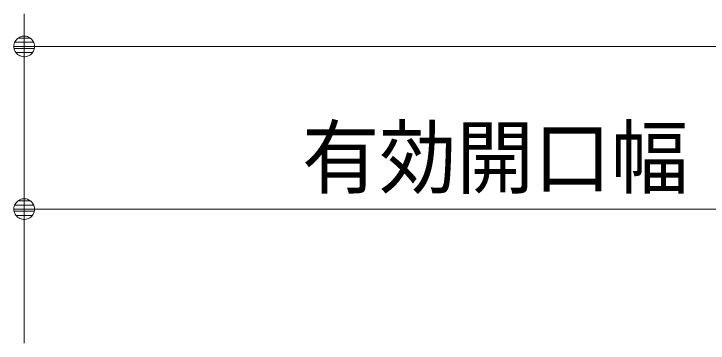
# Model space of a CAD drawing. Units: millimetres, scale not verified. Extents: x -6062 to 6062, y -3045 to 3045.
# Drawn here: x -4721.9 to -4295, y 1356 to 1558.3 of the extents above; entities that cross this region are included whole.
import ezdxf
from ezdxf.enums import TextEntityAlignment as Align

# ---------------------------------------------------------------- set-up
doc = ezdxf.new("R2010")
doc.units = ezdxf.units.MM
doc.header["$LTSCALE"] = 20
doc.layers.add('0-1_0', color=7, linetype='Continuous', lineweight=9)
doc.layers.add('0-5_2寸法-1', color=7, linetype='Continuous', lineweight=9)
doc.styles.add('ＭＳ Ｐゴシック', font='')
doc.styles.get('ＭＳ Ｐゴシック').set_extended_font_data('MS PGothic')

# ---------------------------------------------------------------- blocks, each defined once
blk = doc.blocks.new('_Dot')
at = {"layer": '0-1_0'}
for p, q in [((-10, 0), (-20, 0)), ((9.78, 2), (-9.78, 2)), ((7.99, 6), (-7.99, 6)), ((9.16, -3.98), (-9.16, -3.98)), ((6, -7.98), (-6, -7.98))]:
    blk.add_line(p, q, dxfattribs=at)
for points in [[(10, 0), (9.92, 1.25), (9.69, 2.49), (9.3, 3.68), (8.76, 4.82), (8.09, 5.88), (7.29, 6.85), (6.37, 7.71), (5.36, 8.44), (4.26, 9.05), (3.09, 9.51), (1.87, 9.82), (0.63, 9.98), (-0.63, 9.98), (-1.87, 9.82), (-3.09, 9.51), (-4.26, 9.05), (-5.36, 8.44), (-6.37, 7.71), (-7.29, 6.85), (-8.09, 5.88), (-8.76, 4.82), (-9.3, 3.68), (-9.69, 2.49), (-9.92, 1.25), (-10, 0), (0, 0)], [(-10, 0), (-9.92, -1.25), (-9.69, -2.49), (-9.3, -3.68), (-8.76, -4.82), (-8.09, -5.88), (-7.29, -6.85), (-6.37, -7.71), (-5.36, -8.44), (-4.26, -9.05), (-3.09, -9.51), (-1.87, -9.82), (-0.63, -9.98), (0.63, -9.98), (1.87, -9.82), (3.09, -9.51), (4.26, -9.05), (5.36, -8.44), (6.37, -7.71), (7.29, -6.85), (8.09, -5.88), (8.76, -4.82), (9.3, -3.68), (9.69, -2.49), (9.92, -1.25), (10, 0), (0, 0)]]:
    blk.add_lwpolyline(points, close=True, dxfattribs=at)

msp = doc.modelspace()

# ---------------------------------------------------------------- linework, layer by layer
at = {"layer": '0-5_2寸法-1'}
for p, q in [((-4715.5, 1458.34), (-4715.5, 1558.34)), ((-2335.21, 1538.34), (-4702.79, 1538.34)), ((-4715.5, 1356), (-4715.5, 1458.34)), ((-4702.79, 1438.34), (-3941.21, 1438.34))]:
    msp.add_line(p, q, dxfattribs=at)

# ---------------------------------------------------------------- block references
at = {"layer": '0-5_2寸法-1', "xscale": 0.6356201, "yscale": 0.6356201, "rotation": 180}
for p in [(-4715.5, 1538.34), (-4715.5, 1438.34)]:
    msp.add_blockref('_Dot', p, dxfattribs=at)

# ---------------------------------------------------------------- texts
at = {"layer": '0-5_2寸法-1', "style": 'ＭＳ Ｐゴシック', "width": 0.95}
msp.add_text('有効開口幅\u3000DW1-16', height=36.66, dxfattribs=at).set_placement((-4544.68, 1440.79), align=Align.BOTTOM_LEFT)

doc.saveas('drawing.dxf')
